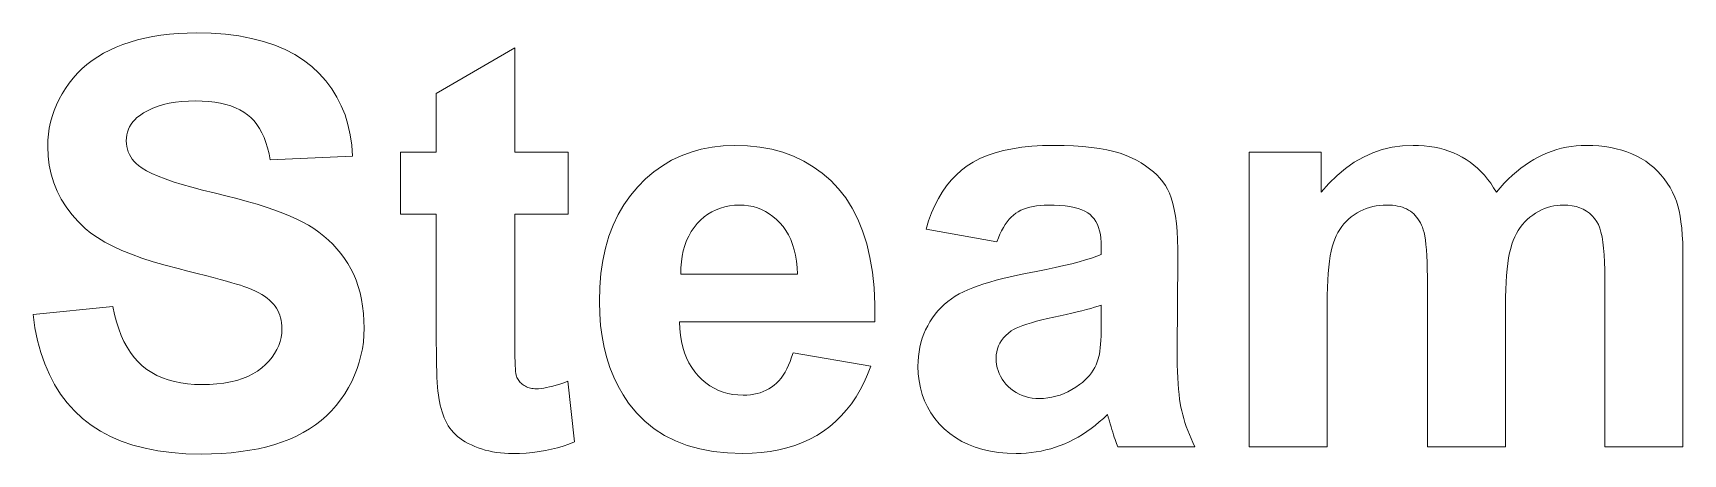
# Model space of a CAD drawing. Extents: x 160 to 452, y 489 to 585.
# Drawn here: x 269.7 to 350.8, y 564.4 to 585 of the extents above; entities that cross this region are included whole.
import ezdxf

# ---------------------------------------------------------------- set-up
doc = ezdxf.new("R2010")
doc.units = 0

msp = doc.modelspace()

# ---------------------------------------------------------------- linework, layer by layer
at = {"color": 7, "lineweight": 13}
for points in [[(269.727142, 571.214172), (273.656189, 571.59613), (273.734436, 571.21106), (273.827271, 570.846924), (273.934723, 570.503784), (274.056763, 570.181702), (274.19339, 569.880615), (274.344604, 569.600525), (274.510437, 569.341431), (274.690857, 569.103394), (274.885864, 568.886353), (275.09549, 568.690308), (275.319977, 568.514038), (275.559601, 568.356323), (275.814392, 568.217163), (276.08432, 568.096558), (276.369385, 567.994507), (276.669556, 567.911011), (276.984924, 567.846069), (277.315399, 567.799683), (277.661041, 567.771851), (278.02182, 567.762573), (278.402374, 567.770874), (278.763702, 567.795593), (279.105804, 567.836853), (279.42865, 567.894653), (279.732269, 567.968933), (280.016632, 568.059753), (280.281799, 568.167053), (280.527679, 568.290833), (280.754364, 568.431152), (280.961792, 568.587952), (281.149719, 568.755859), (281.317871, 568.929321), (281.466217, 569.108398), (281.594818, 569.29303), (281.703613, 569.483276), (281.792633, 569.679077), (281.861877, 569.880554), (281.911316, 570.087585), (281.940979, 570.300171), (281.950867, 570.518372), (281.946716, 570.658142), (281.934235, 570.793701), (281.913422, 570.924988), (281.884308, 571.052124), (281.846863, 571.174927), (281.801086, 571.293579), (281.747009, 571.407959), (281.68457, 571.518127), (281.613831, 571.624084), (281.53479, 571.725769), (281.445374, 571.824036), (281.343506, 571.919739), (281.229248, 572.012878), (281.1026, 572.103394), (280.963501, 572.191345), (280.812012, 572.276672), (280.648071, 572.359375), (280.471741, 572.439514), (280.28302, 572.51709), (280.081848, 572.592041), (279.921814, 572.64502), (279.725525, 572.705566), (279.49292, 572.773804), (279.223999, 572.849609), (278.918823, 572.933105), (278.577332, 573.024292), (278.199585, 573.123047), (277.785522, 573.229431), (277.335205, 573.343506), (276.848572, 573.46521), (276.218567, 573.629883), (275.627289, 573.80188), (275.074768, 573.981262), (274.560974, 574.16803), (274.085938, 574.362183), (273.649658, 574.563721), (273.252106, 574.772583), (272.893311, 574.98877), (272.573242, 575.212402), (272.291931, 575.443359), (271.942017, 575.780762), (271.628906, 576.132568), (271.352661, 576.498901), (271.11322, 576.879639), (270.910645, 577.274902), (270.744873, 577.68457), (270.615967, 578.108704), (270.523865, 578.547302), (270.468628, 579.000366), (270.450195, 579.467896), (270.458862, 579.771545), (270.484863, 580.071167), (270.528168, 580.366882), (270.588806, 580.65863), (270.666779, 580.946411), (270.762085, 581.230286), (270.874695, 581.510132), (271.004639, 581.786072), (271.151917, 582.058044), (271.316498, 582.32605), (271.497406, 582.585693), (271.693604, 582.832703), (271.905029, 583.067017), (272.131775, 583.288635), (272.37381, 583.49762), (272.631104, 583.693848), (272.903687, 583.87738), (273.191528, 584.048279), (273.49469, 584.206482), (273.81311, 584.351929), (274.145905, 584.484131), (274.492218, 584.602417), (274.852051, 584.706787), (275.225372, 584.797241), (275.612213, 584.873779), (276.012543, 584.936401), (276.426392, 584.985107), (276.85376, 585.019897), (277.294617, 585.040771), (277.748962, 585.047729), (278.483429, 585.03125), (279.180634, 584.981689), (279.840576, 584.89917), (280.463287, 584.78363), (281.048767, 584.63501), (281.596985, 584.45343), (282.107971, 584.238892), (282.581726, 583.991272), (283.018219, 583.710632), (283.41745, 583.396973), (283.780029, 583.055786), (284.106415, 582.692505), (284.396667, 582.307068), (284.650757, 581.899597), (284.868683, 581.469971), (285.050476, 581.01825), (285.196106, 580.544434), (285.305603, 580.048523), (285.378906, 579.530518), (285.416077, 578.990417), (281.377899, 578.813049), (281.320129, 579.112732), (281.250488, 579.395081), (281.168945, 579.660095), (281.075562, 579.907776), (280.970337, 580.138123), (280.85321, 580.351135), (280.724213, 580.546814), (280.583344, 580.72522), (280.430634, 580.886292), (280.266022, 581.029968), (280.086975, 581.158325), (279.890869, 581.273132), (279.677673, 581.37439), (279.447479, 581.462219), (279.200195, 581.536499), (278.935883, 581.597229), (278.65448, 581.644531), (278.356079, 581.678284), (278.040588, 581.698547), (277.708038, 581.705322), (277.363708, 581.698059), (277.034637, 581.676392), (276.720856, 581.640198), (276.422363, 581.5896), (276.13916, 581.524536), (275.871216, 581.445007), (275.61853, 581.351013), (275.381165, 581.242554), (275.159058, 581.119629), (274.95224, 580.982239), (274.830414, 580.886353), (274.721436, 580.78418), (274.625244, 580.67572), (274.54187, 580.560974), (274.471344, 580.439941), (274.413635, 580.312683), (274.368774, 580.179077), (274.3367, 580.039246), (274.317444, 579.893188), (274.311035, 579.740784), (274.317047, 579.600952), (274.335052, 579.46521), (274.365082, 579.333557), (274.407104, 579.205994), (274.461121, 579.08252), (274.527161, 578.963135), (274.605164, 578.847839), (274.695221, 578.736694), (274.797272, 578.629578), (274.911316, 578.526611), (275.085938, 578.397827), (275.30423, 578.267944), (275.566162, 578.136963), (275.871765, 578.004883), (276.221008, 577.871765), (276.613892, 577.737488), (277.050476, 577.602173), (277.530701, 577.465759), (278.054565, 577.328247), (278.622101, 577.189636), (279.196106, 577.049988), (279.739441, 576.909424), (280.252045, 576.767822), (280.733948, 576.625366), (281.185181, 576.481934), (281.605713, 576.337524), (281.995575, 576.192139), (282.354706, 576.045837), (282.683136, 575.89856), (282.980896, 575.750305), (283.257141, 575.59613), (283.521118, 575.431091), (283.772827, 575.255127), (284.012268, 575.068176), (284.239441, 574.870361), (284.454285, 574.661621), (284.656891, 574.442017), (284.847198, 574.211426), (285.025238, 573.969971), (285.190979, 573.71759), (285.342651, 573.453674), (285.478302, 573.177612), (285.598022, 572.889404), (285.701752, 572.58905), (285.789551, 572.276611), (285.861389, 571.951965), (285.917267, 571.615173), (285.957153, 571.266296), (285.98111, 570.905212), (285.989075, 570.532043), (285.979523, 570.19043), (285.950897, 569.85321), (285.903137, 569.520325), (285.836273, 569.191772), (285.750336, 568.867676), (285.645294, 568.547852), (285.521149, 568.232422), (285.377899, 567.921387), (285.215546, 567.614685), (285.034119, 567.312378), (284.835205, 567.019958), (284.620453, 566.742981), (284.389893, 566.481384), (284.143494, 566.235168), (283.881317, 566.004395), (283.603271, 565.789063), (283.309418, 565.589111), (282.999725, 565.404602), (282.674194, 565.235535), (282.332886, 565.081848), (281.975037, 564.943176), (281.600006, 564.819092), (281.207764, 564.709595), (280.79834, 564.614685), (280.371765, 564.534424), (279.927979, 564.46875), (279.46698, 564.417664), (278.9888, 564.381165), (278.493469, 564.359253), (277.980896, 564.351929), (277.23999, 564.369507), (276.534241, 564.422058), (275.863708, 564.509705), (275.228394, 564.632446), (274.628235, 564.790222), (274.063293, 564.983093), (273.533569, 565.210938), (273.039001, 565.473938), (272.579651, 565.771973), (272.155518, 566.105042), (271.76535, 566.47168), (271.407898, 566.870361), (271.083221, 567.301147), (270.79126, 567.763977), (270.532043, 568.25885), (270.305603, 568.785767), (270.111877, 569.344788), (269.950867, 569.935852), (269.822632, 570.55896)], [(296.002747, 579.195068), (296.002747, 576.13916), (293.383362, 576.13916), (293.383362, 570.30011), (293.384094, 569.960205), (293.386353, 569.649902), (293.390106, 569.369202), (293.395355, 569.118103), (293.4021, 568.896667), (293.41037, 568.704773), (293.420105, 568.54248), (293.431366, 568.40979), (293.444153, 568.306763), (293.458374, 568.233276), (293.475311, 568.175598), (293.496033, 568.120056), (293.520569, 568.066467), (293.54895, 568.015015), (293.581177, 567.965515), (293.617188, 567.918152), (293.657013, 567.872742), (293.700684, 567.829468), (293.748169, 567.788208), (293.799438, 567.748962), (293.853821, 567.712646), (293.910492, 567.680176), (293.969482, 567.65155), (294.030823, 567.626709), (294.094482, 567.605713), (294.160431, 567.588501), (294.228699, 567.575134), (294.299316, 567.565613), (294.372253, 567.559875), (294.447479, 567.557983), (294.558655, 567.561646), (294.679382, 567.572693), (294.809692, 567.591125), (294.949524, 567.616882), (295.098907, 567.650024), (295.257843, 567.690552), (295.426331, 567.738464), (295.60437, 567.793701), (295.791931, 567.856323), (295.989075, 567.926331), (296.316498, 564.952209), (296.045563, 564.843384), (295.767517, 564.745972), (295.482422, 564.660034), (295.190186, 564.58551), (294.890869, 564.522461), (294.584442, 564.470947), (294.270935, 564.430786), (293.950317, 564.402161), (293.62265, 564.384949), (293.287842, 564.379272), (293.08252, 564.382751), (292.881287, 564.393188), (292.684174, 564.410583), (292.491119, 564.434875), (292.302185, 564.466187), (292.11731, 564.504456), (291.936554, 564.549683), (291.759888, 564.601868), (291.587311, 564.661011), (291.418823, 564.727112), (291.256836, 564.798767), (291.103699, 564.874451), (290.959412, 564.954285), (290.824005, 565.038208), (290.697479, 565.12616), (290.579803, 565.218262), (290.471008, 565.314453), (290.371094, 565.414734), (290.280029, 565.519104), (290.197815, 565.627563), (290.122437, 565.741943), (290.051819, 565.864075), (289.986023, 565.994019), (289.924957, 566.131775), (289.868683, 566.277283), (289.8172, 566.430542), (289.770447, 566.591614), (289.728516, 566.760437), (289.691345, 566.937012), (289.658936, 567.121399), (289.63562, 567.268738), (289.614746, 567.443359), (289.596313, 567.645264), (289.580353, 567.874451), (289.566833, 568.13092), (289.555786, 568.414734), (289.54718, 568.725769), (289.541077, 569.064087), (289.537354, 569.429749), (289.536133, 569.822632), (289.536133, 576.13916), (287.776245, 576.13916), (287.776245, 579.195068), (289.536133, 579.195068), (289.536133, 582.073669), (293.383362, 584.311035), (293.383362, 579.195068)], [(307.053223, 569.317871), (310.873108, 568.676636), (310.717255, 568.266479), (310.544342, 567.876404), (310.35437, 567.506348), (310.147339, 567.156311), (309.923279, 566.826355), (309.682129, 566.516479), (309.42395, 566.226624), (309.148682, 565.956848), (308.856384, 565.707153), (308.547058, 565.477478), (308.221191, 565.268799), (307.879395, 565.082092), (307.521606, 564.917358), (307.147888, 564.774597), (306.758179, 564.653809), (306.352509, 564.554932), (305.930908, 564.478088), (305.493317, 564.423157), (305.039764, 564.390198), (304.570251, 564.379272), (303.834106, 564.403931), (303.137238, 564.478027), (302.479675, 564.601501), (301.861389, 564.774353), (301.28241, 564.996582), (300.742706, 565.268188), (300.242279, 565.589172), (299.781189, 565.959595), (299.359344, 566.379395), (298.976807, 566.848572), (298.704651, 567.254578), (298.461121, 567.681274), (298.246246, 568.128784), (298.060028, 568.596985), (297.902466, 569.085938), (297.773529, 569.595642), (297.673279, 570.126038), (297.601624, 570.677185), (297.558655, 571.249084), (297.544342, 571.841736), (297.563171, 572.546448), (297.619629, 573.21991), (297.713776, 573.862122), (297.845581, 574.473083), (298.015015, 575.052856), (298.222107, 575.601318), (298.466858, 576.118591), (298.749268, 576.604614), (299.069305, 577.059387), (299.427002, 577.48291), (299.813507, 577.870422), (300.21991, 578.217163), (300.64624, 578.523132), (301.092499, 578.788269), (301.558655, 579.012573), (302.044739, 579.196167), (302.55072, 579.338928), (303.07666, 579.440918), (303.622498, 579.502075), (304.188263, 579.522461), (304.821289, 579.50116), (305.427002, 579.437073), (306.005463, 579.330322), (306.55661, 579.180908), (307.080505, 578.988708), (307.577087, 578.753845), (308.046387, 578.476318), (308.488403, 578.156067), (308.903137, 577.793091), (309.290588, 577.387451), (309.644897, 576.937683), (309.960144, 576.442566), (310.23642, 575.901978), (310.473663, 575.315918), (310.671875, 574.684509), (310.831116, 574.007629), (310.951294, 573.285339), (311.032471, 572.517578), (311.074615, 571.704407), (311.077759, 570.845825), (301.473389, 570.845825), (301.490051, 570.512329), (301.52359, 570.19397), (301.574066, 569.890747), (301.641479, 569.602722), (301.725769, 569.329773), (301.827026, 569.072021), (301.94516, 568.829407), (302.0802, 568.601868), (302.232178, 568.389526), (302.401093, 568.192322), (302.582825, 568.012207), (302.773254, 567.851013), (302.972443, 567.708801), (303.180359, 567.58551), (303.396973, 567.481201), (303.622375, 567.395874), (303.856476, 567.329529), (304.099304, 567.282104), (304.350891, 567.253662), (304.611176, 567.244202), (304.788391, 567.249084), (304.9599, 567.263855), (305.125641, 567.288391), (305.285675, 567.322754), (305.439972, 567.366943), (305.588531, 567.420959), (305.731384, 567.484863), (305.868469, 567.558533), (305.999878, 567.642029), (306.125488, 567.735291), (306.2453, 567.839539), (306.35907, 567.95575), (306.466858, 568.084045), (306.568604, 568.224243), (306.664368, 568.376526), (306.75415, 568.540771), (306.837921, 568.717041), (306.91568, 568.905273), (306.987427, 569.105591)], [(317.066833, 574.774902), (313.588013, 575.402466), (313.713776, 575.811707), (313.856476, 576.199158), (314.016113, 576.564758), (314.192627, 576.908569), (314.386078, 577.23053), (314.596436, 577.530701), (314.82373, 577.80896), (315.067932, 578.065491), (315.329041, 578.30011), (315.607086, 578.512939), (315.907471, 578.704773), (316.235718, 578.876404), (316.591797, 579.027832), (316.975708, 579.159058), (317.387451, 579.270081), (317.827026, 579.360962), (318.294403, 579.431641), (318.789612, 579.482117), (319.312683, 579.51239), (319.863586, 579.522461), (320.363434, 579.516418), (320.837097, 579.49823), (321.284576, 579.467834), (321.705872, 579.425354), (322.100952, 579.370728), (322.469849, 579.303955), (322.812561, 579.225037), (323.129059, 579.133972), (323.419373, 579.030762), (323.683472, 578.915405), (323.927063, 578.79071), (324.155792, 578.659485), (324.369629, 578.521667), (324.568604, 578.377319), (324.752747, 578.22644), (324.921967, 578.069031), (325.076324, 577.905029), (325.21582, 577.734497), (325.340454, 577.557434), (325.450195, 577.373779), (325.547424, 577.171265), (325.634369, 576.9375), (325.711121, 576.672485), (325.777618, 576.376221), (325.833893, 576.048767), (325.879944, 575.690002), (325.915771, 575.300049), (325.941345, 574.878845), (325.956665, 574.426392), (325.961792, 573.942688), (325.920868, 569.467896), (325.922729, 569.095947), (325.928223, 568.744019), (325.937439, 568.41217), (325.950317, 568.100403), (325.966919, 567.808655), (325.987183, 567.536926), (326.011108, 567.285339), (326.038757, 567.053711), (326.070038, 566.842224), (326.105042, 566.650757), (326.145081, 566.468018), (326.191528, 566.282654), (326.244385, 566.094727), (326.30368, 565.904236), (326.369385, 565.711121), (326.441467, 565.515381), (326.519989, 565.317078), (326.604919, 565.116211), (326.696228, 564.91272), (326.794006, 564.706665), (323.001343, 564.706665), (322.970642, 564.786743), (322.938599, 564.874207), (322.905182, 564.968994), (322.870392, 565.071167), (322.834229, 565.180725), (322.796722, 565.297668), (322.757843, 565.421936), (322.71759, 565.553589), (322.675995, 565.692627), (322.632996, 565.838989), (322.614441, 565.904907), (322.596985, 565.966125), (322.580627, 566.022766), (322.565338, 566.074768), (322.551147, 566.12207), (322.538055, 566.164795), (322.526062, 566.20282), (322.515137, 566.236267), (322.50531, 566.265076), (322.496582, 566.289185), (322.298767, 566.102966), (322.098206, 565.926331), (321.894958, 565.759216), (321.688965, 565.601624), (321.480225, 565.453613), (321.268738, 565.315125), (321.054565, 565.186218), (320.837646, 565.066833), (320.617981, 564.957031), (320.39563, 564.85675), (320.17041, 564.765991), (319.942139, 564.684814), (319.710907, 564.61322), (319.476685, 564.551147), (319.239441, 564.498596), (318.999176, 564.455627), (318.75592, 564.422241), (318.509674, 564.398315), (318.260437, 564.384033), (318.008179, 564.379272), (317.57019, 564.391357), (317.151154, 564.427795), (316.751099, 564.488525), (316.369995, 564.573486), (316.007843, 564.6828), (315.664673, 564.816345), (315.340454, 564.974182), (315.035217, 565.156311), (314.748901, 565.362732), (314.481567, 565.593445), (314.236633, 565.842651), (314.017456, 566.104736), (313.824066, 566.379639), (313.656464, 566.667358), (313.514648, 566.967896), (313.398621, 567.281311), (313.30838, 567.607483), (313.243927, 567.946472), (313.205261, 568.29834), (313.192352, 568.663025), (313.198212, 568.905884), (313.21582, 569.143494), (313.245148, 569.375793), (313.286194, 569.602722), (313.33902, 569.824341), (313.403564, 570.040649), (313.479797, 570.251587), (313.56781, 570.457275), (313.667542, 570.657593), (313.778992, 570.852661), (313.901001, 571.040527), (314.032471, 571.21936), (314.17334, 571.389221), (314.323608, 571.550049), (314.483276, 571.701904), (314.652374, 571.844727), (314.830902, 571.978577), (315.018799, 572.103394), (315.216156, 572.219238), (315.422913, 572.32605), (315.643707, 572.427063), (315.88324, 572.525513), (316.141418, 572.621338), (316.418274, 572.7146), (316.713837, 572.805237), (317.028107, 572.893311), (317.361053, 572.97876), (317.712677, 573.061646), (318.083008, 573.141907), (318.472046, 573.219604), (318.993042, 573.319885), (319.481018, 573.418823), (319.936005, 573.516357), (320.357971, 573.612549), (320.746948, 573.707336), (321.102844, 573.800781), (321.425781, 573.892883), (321.715698, 573.983582), (321.972565, 574.072998), (322.196442, 574.16095), (322.196442, 574.542969), (322.190979, 574.757629), (322.174622, 574.959595), (322.147339, 575.148865), (322.109131, 575.3255), (322.060028, 575.48938), (322, 575.640625), (321.929077, 575.779175), (321.847198, 575.905029), (321.754425, 576.018188), (321.650757, 576.118652), (321.531921, 576.208069), (321.393738, 576.288086), (321.236145, 576.358704), (321.059204, 576.419922), (320.862885, 576.47168), (320.647217, 576.514038), (320.41214, 576.546997), (320.157715, 576.570496), (319.883911, 576.584656), (319.590698, 576.589355), (319.390564, 576.585327), (319.199463, 576.573242), (319.017334, 576.553101), (318.844208, 576.524963), (318.680084, 576.488708), (318.524963, 576.444458), (318.378845, 576.392151), (318.24176, 576.331787), (318.113647, 576.263367), (317.994537, 576.18689), (317.882141, 576.100342), (317.774078, 576.001587), (317.67041, 575.890747), (317.571075, 575.767761), (317.476135, 575.632629), (317.385559, 575.485413), (317.299316, 575.325989), (317.217468, 575.154419), (317.139954, 574.970703)], [(329.454285, 579.195068), (332.987732, 579.195068), (332.987732, 577.216919), (333.374207, 577.654968), (333.775146, 578.046936), (334.190582, 578.392761), (334.620453, 578.692505), (335.064819, 578.946106), (335.52359, 579.153564), (335.996857, 579.315002), (336.484589, 579.430237), (336.986755, 579.499451), (337.503418, 579.522461), (337.778015, 579.516785), (338.045288, 579.499573), (338.305176, 579.470947), (338.557709, 579.430786), (338.802856, 579.379272), (339.040649, 579.316223), (339.271057, 579.241699), (339.494141, 579.155762), (339.709839, 579.05835), (339.918152, 578.949524), (340.11908, 578.829041), (340.312683, 578.696838), (340.498901, 578.552917), (340.677734, 578.397278), (340.849243, 578.229858), (341.013367, 578.05072), (341.170105, 577.859863), (341.319519, 577.657288), (341.461517, 577.442932), (341.596191, 577.216919), (341.788696, 577.442932), (341.984192, 577.657288), (342.182678, 577.859863), (342.384155, 578.05072), (342.588684, 578.229858), (342.796173, 578.397278), (343.006653, 578.552917), (343.220184, 578.696838), (343.436707, 578.829041), (343.656189, 578.949524), (343.878723, 579.05835), (344.104218, 579.155762), (344.332733, 579.241699), (344.56427, 579.316223), (344.798767, 579.379272), (345.036285, 579.430786), (345.276794, 579.470947), (345.520325, 579.499573), (345.766846, 579.516785), (346.016357, 579.522461), (346.330688, 579.515991), (346.635193, 579.496582), (346.929871, 579.464172), (347.214722, 579.418823), (347.489746, 579.360474), (347.754974, 579.289185), (348.010376, 579.204956), (348.25592, 579.107727), (348.491699, 578.99762), (348.71759, 578.874451), (348.933014, 578.73877), (349.137238, 578.591003), (349.330261, 578.43103), (349.512146, 578.258911), (349.6828, 578.074646), (349.842285, 577.878296), (349.990601, 577.669739), (350.127686, 577.449097), (350.253601, 577.216309), (350.368347, 576.971313), (350.443512, 576.774353), (350.510742, 576.554443), (350.570129, 576.311584), (350.621552, 576.045837), (350.66507, 575.757141), (350.700684, 575.445557), (350.728363, 575.111023), (350.748169, 574.753601), (350.76001, 574.37323), (350.763977, 573.969971), (350.763977, 564.706665), (346.93042, 564.706665), (346.93042, 572.987671), (346.926453, 573.403503), (346.914612, 573.788818), (346.894806, 574.143494), (346.867126, 574.467651), (346.831512, 574.76123), (346.787964, 575.024292), (346.736572, 575.256714), (346.677216, 575.458618), (346.609955, 575.630005), (346.53479, 575.770813), (346.422638, 575.926331), (346.299042, 576.065491), (346.164001, 576.188232), (346.017456, 576.294678), (345.859497, 576.384705), (345.690033, 576.458374), (345.509155, 576.515686), (345.316772, 576.55658), (345.112976, 576.581177), (344.897675, 576.589355), (344.73764, 576.584412), (344.579529, 576.569702), (344.42334, 576.545166), (344.269043, 576.510742), (344.116638, 576.466553), (343.966156, 576.412537), (343.817596, 576.348694), (343.670959, 576.275024), (343.526184, 576.191528), (343.383362, 576.098206), (343.245422, 575.995422), (343.115417, 575.883484), (342.993317, 575.76239), (342.87912, 575.632202), (342.772827, 575.492798), (342.6745, 575.344299), (342.584045, 575.186707), (342.501495, 575.019897), (342.42688, 574.843994), (342.360168, 574.658936), (342.300537, 574.458313), (342.247192, 574.235718), (342.200134, 573.991211), (342.159363, 573.72467), (342.124817, 573.436218), (342.096558, 573.125793), (342.074646, 572.793335), (342.058929, 572.439026), (342.04953, 572.062683), (342.046387, 571.664368), (342.046387, 564.706665), (338.21283, 564.706665), (338.21283, 572.646667), (338.210754, 573.054565), (338.204651, 573.432434), (338.194397, 573.780334), (338.180054, 574.098206), (338.161682, 574.386047), (338.13916, 574.643921), (338.112549, 574.871765), (338.081848, 575.06958), (338.047058, 575.237366), (338.008179, 575.375122), (337.964996, 575.494812), (337.917297, 575.608154), (337.865112, 575.715271), (337.808472, 575.816101), (337.747253, 575.910645), (337.68158, 575.998901), (337.611389, 576.080872), (337.536682, 576.156616), (337.457489, 576.226013), (337.373779, 576.289185), (337.28479, 576.346252), (337.189636, 576.397278), (337.088318, 576.442261), (336.980896, 576.481262), (336.86731, 576.514282), (336.74762, 576.541321), (336.621765, 576.562317), (336.489746, 576.577332), (336.351624, 576.586365), (336.207367, 576.589355), (336.031799, 576.584595), (335.859741, 576.570251), (335.691284, 576.546387), (335.526306, 576.512939), (335.364929, 576.469971), (335.207092, 576.417419), (335.052795, 576.355347), (334.902039, 576.283752), (334.754822, 576.202576), (334.611176, 576.111877), (334.473328, 576.012146), (334.343506, 575.903931), (334.221741, 575.787292), (334.108032, 575.66217), (334.00238, 575.528625), (333.904785, 575.386597), (333.815216, 575.236145), (333.733704, 575.077209), (333.660217, 574.90979), (333.594818, 574.733948), (333.536499, 574.541992), (333.484314, 574.326294), (333.438263, 574.086914), (333.398346, 573.82373), (333.364594, 573.536804), (333.336975, 573.226196), (333.315491, 572.891785), (333.30014, 572.533691), (333.290924, 572.151794), (333.287842, 571.746216), (333.287842, 564.706665), (329.454285, 564.706665)], [(307.271484, 573.192322), (307.255524, 573.517212), (307.223999, 573.826172), (307.176941, 574.119141), (307.114319, 574.396179), (307.036133, 574.657227), (306.942444, 574.902283), (306.83313, 575.131409), (306.708313, 575.344604), (306.567932, 575.541809), (306.411987, 575.723022), (306.244751, 575.887634), (306.070374, 576.034912), (305.888947, 576.164856), (305.700409, 576.277466), (305.504761, 576.372742), (305.302032, 576.450745), (305.092224, 576.511353), (304.875305, 576.554688), (304.651306, 576.580688), (304.420166, 576.589355), (304.173523, 576.5802), (303.935608, 576.552795), (303.706421, 576.50708), (303.485931, 576.443115), (303.274231, 576.36084), (303.071228, 576.260254), (302.876953, 576.141479), (302.691406, 576.004333), (302.514587, 575.848938), (302.346497, 575.675293), (302.191132, 575.485901), (302.052368, 575.283447), (301.930298, 575.067932), (301.824829, 574.839294), (301.736023, 574.597534), (301.663849, 574.342651), (301.608307, 574.074768), (301.569458, 573.793701), (301.54718, 573.499573), (301.541626, 573.192322)], [(322.196442, 571.664368), (322.040527, 571.614319), (321.867371, 571.562317), (321.677063, 571.508423), (321.469574, 571.452637), (321.244873, 571.394958), (321.002991, 571.335327), (320.743927, 571.273804), (320.467651, 571.210327), (320.174194, 571.14502), (319.863586, 571.077759), (319.555389, 571.009644), (319.269287, 570.941833), (319.00531, 570.874329), (318.763428, 570.807068), (318.54364, 570.740112), (318.345947, 570.673401), (318.17038, 570.606934), (318.016907, 570.540771), (317.885529, 570.474854), (317.776245, 570.409241), (317.633698, 570.299988), (317.506134, 570.184998), (317.393585, 570.064209), (317.296021, 569.937744), (317.213501, 569.805603), (317.145966, 569.667664), (317.093445, 569.523987), (317.055939, 569.374634), (317.033417, 569.219482), (317.025909, 569.058655), (317.031921, 568.899841), (317.049927, 568.745422), (317.079956, 568.595337), (317.121948, 568.449646), (317.175964, 568.308289), (317.242004, 568.171326), (317.320038, 568.038696), (317.410095, 567.910461), (317.512146, 567.786621), (317.62619, 567.667114), (317.749512, 567.555664), (317.879395, 567.455933), (318.015808, 567.36792), (318.158813, 567.291687), (318.308319, 567.227112), (318.464417, 567.174316), (318.627014, 567.13324), (318.796173, 567.103943), (318.971893, 567.086365), (319.154175, 567.080444), (319.360565, 567.08728), (319.565063, 567.107727), (319.767639, 567.141846), (319.968323, 567.189636), (320.167114, 567.250977), (320.363953, 567.32605), (320.558929, 567.414734), (320.751953, 567.517029), (320.943115, 567.632996), (321.132324, 567.762573), (321.266724, 567.868591), (321.391541, 567.979248), (321.506836, 568.094543), (321.612549, 568.214417), (321.70874, 568.338989), (321.795349, 568.468201), (321.872437, 568.602051), (321.939972, 568.740479), (321.997955, 568.883606), (322.046387, 569.031372), (322.07489, 569.138428), (322.100403, 569.263306), (322.122925, 569.405823), (322.142426, 569.566162), (322.158936, 569.744202), (322.172424, 569.939941), (322.182922, 570.153442), (322.19043, 570.384705), (322.194946, 570.633667), (322.196442, 570.900391)]]:
    msp.add_lwpolyline(points, close=True, dxfattribs=at)

doc.saveas('drawing.dxf')
